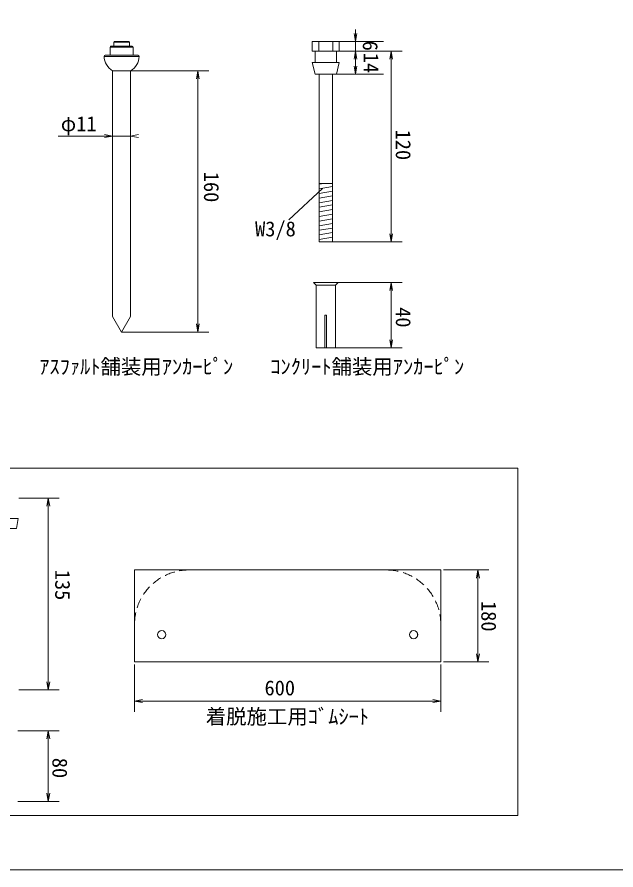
# Model space of a CAD drawing. Units: millimetres, scale not verified. Extents: x -1149 to 1219, y -822 to 858.
# Drawn here: x -808 to -221, y -822 to 14 of the extents above; entities that cross this region are included whole.
import ezdxf
from ezdxf.enums import TextEntityAlignment as Align

# ---------------------------------------------------------------- set-up
doc = ezdxf.new("R2010")
doc.units = ezdxf.units.MM
doc.header["$LTSCALE"] = 8
doc.linetypes.add('DASHED1', pattern=[1.8, 1.2, -0.6])
doc.layers.add('0-0', color=7, linetype='Continuous', lineweight=18)
doc.styles.add('ＭＳ ゴシック', font='')
doc.styles.get('ＭＳ ゴシック').set_extended_font_data('MS Gothic')

msp = doc.modelspace()

# ---------------------------------------------------------------- linework, layer by layer
at = {"layer": '0-0', "color": 4}
for p, q in [((-476.535, -9.855), (-476.535, 1.812)), ((-716.788, -15.457), (-694.388, -15.457)), ((-713.188, -10.657), (-697.988, -10.657)), ((-713.188, -14.657), (-697.988, -14.657)), ((-512.383, -9.855), (-512.383, -19.455)), ((-512.382, -9.859), (-512.382, -19.459)), ((-498.783, -19.455), (-498.783, -9.855)), ((-498.782, -19.459), (-498.782, -9.859)), ((-492.383, -9.855), (-449.026, -9.855)), ((-722.788, -24.577), (-688.388, -24.577)), ((-716.788, -23.457), (-694.388, -23.457)), ((-492.383, -19.455), (-430.92, -19.455)), ((-441.586, -19.455), (-441.586, -206.122)), ((-714.388, -38.567), (-696.788, -38.567)), ((-696.788, -38.567), (-630.921, -38.567)), ((-630.921, -294.569), (-630.921, -38.569)), ((-630.921, -38.569), (-620.254, -38.569)), ((-495.183, -41.855), (-449.026, -41.855)), ((-714.392, -102.562), (-767.722, -102.562)), ((-714.388, -102.567), (-696.788, -102.567)), ((-541.645, -184.756), (-508.808, -153.93)), ((-499.182, -206.126), (-430.92, -206.126)), ((-493.583, -246.128), (-430.92, -246.128)), ((-441.586, -246.128), (-441.586, -310.128)), ((-705.588, -294.567), (-630.921, -294.567)), ((-630.921, -294.569), (-620.254, -294.569)), ((-495.983, -310.128), (-430.92, -310.128)), ((-777.373, -457.399), (-806.094, -457.399)), ((-777.373, -457.399), (-766.707, -457.399)), ((-777.373, -457.399), (-777.373, -645.255)), ((-356.578, -527.707), (-390.271, -527.707)), ((-356.578, -527.707), (-345.912, -527.707)), ((-356.578, -527.707), (-356.578, -537.707)), ((-356.578, -537.707), (-356.578, -617.707)), ((-356.578, -617.707), (-390.271, -617.707)), ((-356.578, -617.707), (-345.912, -617.707)), ((-692.937, -656.09), (-692.937, -620.373)), ((-392.937, -656.09), (-392.937, -620.373)), ((-777.373, -645.255), (-806.094, -645.255)), ((-777.373, -645.255), (-766.707, -645.255)), ((-692.937, -656.09), (-392.937, -656.09)), ((-692.937, -656.09), (-692.937, -666.757)), ((-392.937, -656.09), (-392.937, -666.757)), ((-777.375, -685.259), (-807.216, -685.259)), ((-777.375, -685.259), (-777.375, -754.379)), ((-777.375, -685.259), (-766.708, -685.259)), ((-777.375, -754.379), (-807.216, -754.379)), ((-777.375, -754.379), (-766.708, -754.379))]:
    msp.add_line(p, q, dxfattribs=at)
at = {"layer": '0-0', "color": 6}
for p, q in [((-476.537, -9.858), (-477.927, -1.98)), ((-476.537, -9.858), (-475.148, -1.98)), ((-476.537, -19.455), (-477.927, -27.334)), ((-476.537, -19.455), (-475.148, -27.334)), ((-441.586, -19.455), (-442.975, -27.334)), ((-441.586, -19.455), (-440.197, -27.334)), ((-630.921, -38.569), (-632.31, -46.448)), ((-630.921, -38.569), (-629.532, -46.448)), ((-476.537, -41.858), (-477.927, -33.98)), ((-476.537, -41.858), (-475.148, -33.98)), ((-714.392, -102.562), (-722.271, -101.173)), ((-714.392, -102.562), (-722.271, -103.951)), ((-696.789, -102.562), (-688.911, -101.173)), ((-696.789, -102.562), (-688.911, -103.951)), ((-441.586, -206.122), (-442.975, -198.243)), ((-441.586, -206.122), (-440.197, -198.243)), ((-441.586, -246.128), (-442.975, -254.006)), ((-441.586, -246.128), (-440.197, -254.006)), ((-632.313, -286.689), (-630.921, -294.569)), ((-629.529, -286.689), (-630.921, -294.569)), ((-441.586, -310.128), (-442.975, -302.249)), ((-441.586, -310.128), (-440.197, -302.249))]:
    msp.add_line(p, q, dxfattribs=at)
at = {"layer": '0-0'}
for p, q in [((-716.788, -21.857), (-716.788, -15.457)), ((-716.788, -15.457), (-716.788, -23.457)), ((-715.988, -14.657), (-713.188, -14.657)), ((-713.188, -10.657), (-713.188, -14.657)), ((-712.388, -9.857), (-698.788, -9.857)), ((-697.988, -10.657), (-697.988, -14.657)), ((-695.188, -14.657), (-697.988, -14.657)), ((-694.388, -15.457), (-694.388, -23.457)), ((-721.668, -23.457), (-716.788, -23.457)), ((-694.388, -23.457), (-689.508, -23.457)), ((-495.183, -19.455), (-495.183, -30.655)), ((-518.783, -30.655), (-515.983, -41.855)), ((-518.782, -30.659), (-515.982, -41.859)), ((-515.983, -30.655), (-495.183, -30.655)), ((-515.982, -30.659), (-495.182, -30.659)), ((-492.383, -30.655), (-495.183, -41.855)), ((-492.382, -30.659), (-495.182, -41.859)), ((-714.388, -38.567), (-714.388, -279.367)), ((-696.788, -38.567), (-696.788, -279.367)), ((-515.983, -41.855), (-495.183, -41.855)), ((-515.983, -41.855), (-495.183, -41.855)), ((-515.982, -41.859), (-495.182, -41.859)), ((-511.982, -206.126), (-511.982, -41.859)), ((-499.182, -206.126), (-499.182, -41.855)), ((-511.982, -149.019), (-499.182, -149.019)), ((-511.982, -149.811), (-507.488, -149.019)), ((-511.982, -154.324), (-499.182, -152.067)), ((-511.982, -158.837), (-499.182, -156.58)), ((-511.982, -163.35), (-499.182, -161.093)), ((-511.982, -167.863), (-499.182, -165.606)), ((-511.982, -172.376), (-499.182, -170.119)), ((-511.982, -176.889), (-499.182, -174.632)), ((-511.982, -181.402), (-499.182, -179.145)), ((-511.982, -185.915), (-499.182, -183.658)), ((-511.982, -190.428), (-499.182, -188.171)), ((-511.982, -194.941), (-499.182, -192.684)), ((-511.982, -199.454), (-499.182, -197.197)), ((-511.982, -203.967), (-499.182, -201.71)), ((-511.982, -206.126), (-499.182, -206.126)), ((-505.583, -246.128), (-517.583, -246.128)), ((-517.583, -246.128), (-515.183, -248.528)), ((-515.183, -246.128), (-495.983, -246.128)), ((-515.183, -248.528), (-495.983, -248.528)), ((-515.183, -248.528), (-515.183, -310.128)), ((-505.583, -246.128), (-493.583, -246.128)), ((-493.583, -246.128), (-495.983, -248.528)), ((-495.983, -248.528), (-495.983, -310.128)), ((-714.388, -279.367), (-705.588, -294.567)), ((-696.788, -279.367), (-705.588, -294.567)), ((-504.783, -310.128), (-504.783, -278.128)), ((-515.183, -310.128), (-495.983, -310.128)), ((-1048.779, -427.985), (-317.464, -427.985)), ((-317.464, -427.985), (-317.464, -768.23)), ((-777.373, -457.399), (-778.76, -465.279)), ((-777.373, -457.399), (-775.987, -465.279)), ((-692.942, -617.702), (-692.942, -527.702)), ((-392.937, -527.707), (-692.937, -527.707)), ((-692.937, -527.707), (-692.937, -617.707)), ((-392.942, -527.702), (-392.942, -617.702)), ((-392.937, -527.707), (-392.937, -617.707)), ((-356.578, -527.707), (-357.965, -535.587)), ((-356.578, -527.707), (-355.192, -535.587)), ((-357.965, -609.827), (-356.578, -617.707)), ((-355.192, -609.827), (-356.578, -617.707)), ((-692.942, -617.702), (-392.942, -617.702)), ((-692.942, -617.702), (-392.942, -617.702)), ((-692.937, -617.707), (-392.937, -617.707)), ((-778.76, -637.375), (-777.373, -645.255)), ((-775.987, -637.375), (-777.373, -645.255)), ((-692.937, -656.09), (-685.057, -654.704)), ((-692.937, -656.09), (-685.057, -657.477)), ((-392.937, -656.09), (-400.817, -654.704)), ((-392.937, -656.09), (-400.817, -657.477)), ((-777.375, -685.259), (-778.762, -693.139)), ((-777.375, -685.259), (-775.988, -693.139)), ((-778.762, -746.499), (-777.375, -754.379)), ((-775.988, -746.499), (-777.375, -754.379)), ((-1048.779, -768.23), (-317.464, -768.23)), ((-1148.775, -821.592), (1155.225, -821.592))]:
    msp.add_line(p, q, dxfattribs=at)
at = {"layer": '0-0', "linetype": 'DASHED1'}
for p, q in [((-639.609, -527.702), (-446.276, -527.702)), ((-692.942, -581.036), (-692.942, -617.702)), ((-392.942, -581.036), (-392.942, -617.702))]:
    msp.add_line(p, q, dxfattribs=at)
at = {"layer": '0-0'}
for points in [[(-1148.775, -821.592), (1219.225, -821.592), (1219.225, 858.408), (-1148.775, 858.408)], [(-518.782, -9.859), (-518.782, -19.459), (-492.382, -19.459), (-492.382, -9.859)], [(-808.551, -486.927), (-806.945, -477.218), (-838.444, -477.218), (-836.837, -486.927)]]:
    msp.add_lwpolyline(points, close=True, dxfattribs=at)
for points in [[(-1148.775, 794.408), (-1148.775, -821.592), (1155.225, -821.592)], [(-518.783, -19.455), (-492.383, -19.455), (-492.383, -9.855), (-518.783, -9.855)], [(-515.983, -19.455), (-515.983, -30.655), (-518.783, -30.655)], [(-515.982, -19.459), (-515.982, -30.659), (-518.782, -30.659)], [(-495.183, -19.455), (-495.183, -30.655), (-492.383, -30.655)], [(-495.182, -19.459), (-495.182, -30.659), (-492.382, -30.659)], [(-506.383, -310.128), (-506.383, -278.128), (-504.783, -278.128)], [(-392.942, -527.702), (-692.942, -527.702), (-692.942, -617.702)], [(-392.942, -617.702), (-392.942, -527.702), (-692.942, -527.702)]]:
    msp.add_lwpolyline(points, dxfattribs=at)
at = {"layer": '0-0', "color": 4}
msp.add_lwpolyline([(-476.535, -9.855), (-476.535, -19.455), (-476.535, -41.855)], dxfattribs=at)
at = {"layer": '0-0'}
for centre in [(-666.276, -591.036), (-666.276, -591.036), (-666.271, -591.04), (-419.609, -591.036), (-419.609, -591.036), (-419.604, -591.04)]:
    msp.add_circle(centre, 4, dxfattribs=at)
for centre, radius, start, end in [((-715.988, -15.457), 0.8, 90, 180), ((-712.388, -10.657), 0.8, 90, 180), ((-698.788, -10.657), 0.8, 0, 90), ((-695.188, -15.457), 0.8, 0, 90), ((-721.668, -24.577), 1.12, 90, 180), ((-705.607, -23.777), 17.2, 182.66588, 239.29982), ((-705.57, -23.777), 17.2, 300.70018, 357.33412), ((-689.508, -24.577), 1.12, 360, 90)]:
    msp.add_arc(centre, radius, start, end, dxfattribs=at)
at = {"layer": '0-0', "linetype": 'DASHED1'}
for centre, start, end in [((-639.609, -581.036), 90, 180), ((-446.276, -581.036), 0, 90)]:
    msp.add_arc(centre, 53.333, start, end, dxfattribs=at)

# ---------------------------------------------------------------- texts
at = {"layer": '0-0', "color": 4, "style": 'ＭＳ ゴシック'}
for s, p in [('6', (-473.714, -9.182)), ('14', (-472.872, -20.969)), ('120', (-441.402, -96.24)), ('160', (-629.293, -137.582)), ('40', (-441.402, -270.199)), ('135', (-775.056, -527.492)), ('180', (-357.629, -558.091)), ('80', (-777.768, -711.721))]:
    msp.add_text(s, height=14.66, rotation=270, dxfattribs=at).set_placement(p, align=Align.BOTTOM_LEFT)
for s, p in [('φ11', (-765.183, -102.241)), ('W3/8', (-574.86, -205.248)), ('ｱｽﾌｧﾙﾄ舗装用ｱﾝｶｰﾋﾟﾝ', (-786.268, -340.237)), ('ｺﾝｸﾘｰﾄ舗装用ｱﾝｶｰﾋﾟﾝ', (-559.989, -340.233)), ('600', (-565.619, -654.954)), ('着脱施工用ｺﾞﾑｼｰﾄ', (-623.198, -683.035))]:
    msp.add_text(s, height=14.66, dxfattribs=at).set_placement(p, align=Align.BOTTOM_LEFT)

doc.saveas('drawing.dxf')
